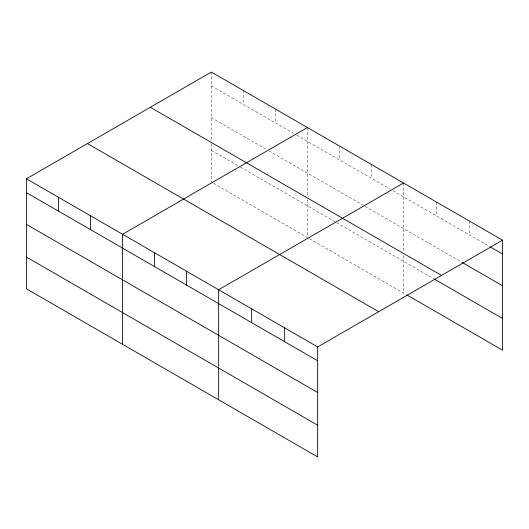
<?xml version="1.0" encoding="UTF-8"?>
<svg xmlns="http://www.w3.org/2000/svg" width="529" height="529" viewBox="0 0 529 529"><rect width="100%" height="100%" fill="white"/><g stroke="black" fill="none" stroke-linecap="round" stroke-linejoin="round"><path stroke-width="0.4" stroke-dasharray="2.65 1.98" d="M211.342 85.896L293.919 133.566M296.762 135.212L390.012 189.051M392.862 190.698L489.206 246.322M211.342 117.63L266.153 149.277M269.003 150.924L364.388 205.993M365.103 206.403L462.525 262.649M211.342 150.329L239.816 166.767M240.53 167.184L335.915 222.253M336.629 222.663L433.734 278.73M213.478 183.298L307.442 237.547L307.442 199.274M309.577 238.784L406.351 294.653M469.547 221.129L469.547 234.969M436.544 202.078L436.544 215.911M403.541 183.021L403.541 252.3M403.541 255.573L403.541 293.033M371.51 164.526L371.51 178.366M339.473 146.03L339.473 159.87M307.442 127.542L307.442 196.001M275.411 109.047L275.411 122.887M243.373 90.552L243.373 104.392M211.342 72.056L211.342 140.522M211.342 143.789L211.342 182.069"/><path stroke-width="0.79" d="M26.45 178.802L317.658 346.931L317.658 456.944L26.45 288.814L26.45 178.802L211.342 72.056L502.55 240.186L502.55 350.198L407.052 295.056M307.442 127.542L122.549 234.287L122.549 344.3M403.541 183.021L218.649 289.766L218.649 399.779M317.658 346.931L502.55 240.186M489.914 246.726L502.55 254.019M462.525 262.649L502.55 285.759M150.329 107.281L441.536 275.411M434.435 279.133L502.55 318.458M87.464 143.577L378.671 311.707M26.45 192.642L317.658 360.771M26.45 224.382L317.658 392.505M26.45 257.081L317.658 425.204M284.655 327.874L284.655 341.714M251.652 308.824L251.652 322.664M186.611 271.278L186.611 285.111M154.58 252.783L154.58 266.616M90.519 215.792L90.519 229.632M58.481 197.297L58.481 211.137"/></g></svg>
